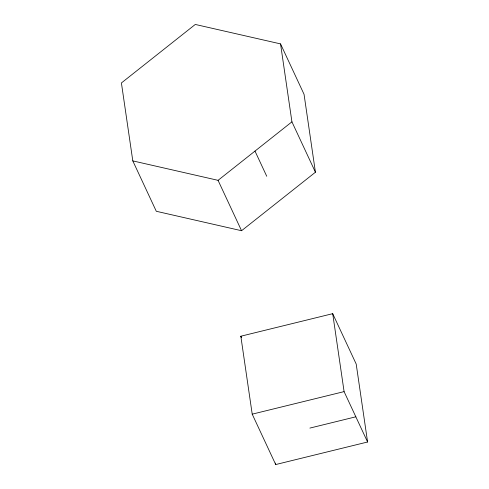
<?xml version="1.0" encoding="UTF-8"?>
<svg xmlns="http://www.w3.org/2000/svg" width="489" height="489" viewBox="0 0 489 489"><rect width="100%" height="100%" fill="white"/><g stroke="black" fill="none" stroke-linecap="round" stroke-linejoin="round"><path stroke-width="0.73" d="M132.8 160.887L218.057 180.331L291.927 121.834L280.545 43.894L195.288 24.45L121.413 82.947L132.8 160.887L156.297 211.279L241.554 230.722L315.429 172.226L304.042 94.285L280.545 43.894M240.826 336.218L332.703 313.669L356.2 364.06L367.587 442.001L275.71 464.55L252.214 414.159L240.826 336.218L241.474 337.599M252.214 414.159L344.091 391.616L367.587 442.001M309.898 428.083L355.839 416.805M291.927 121.834L315.429 172.226M254.995 151.083L266.743 176.278M218.057 180.331L241.554 230.722M332.703 313.669L344.091 391.616M275.49 463.052L275.71 464.55"/></g></svg>
